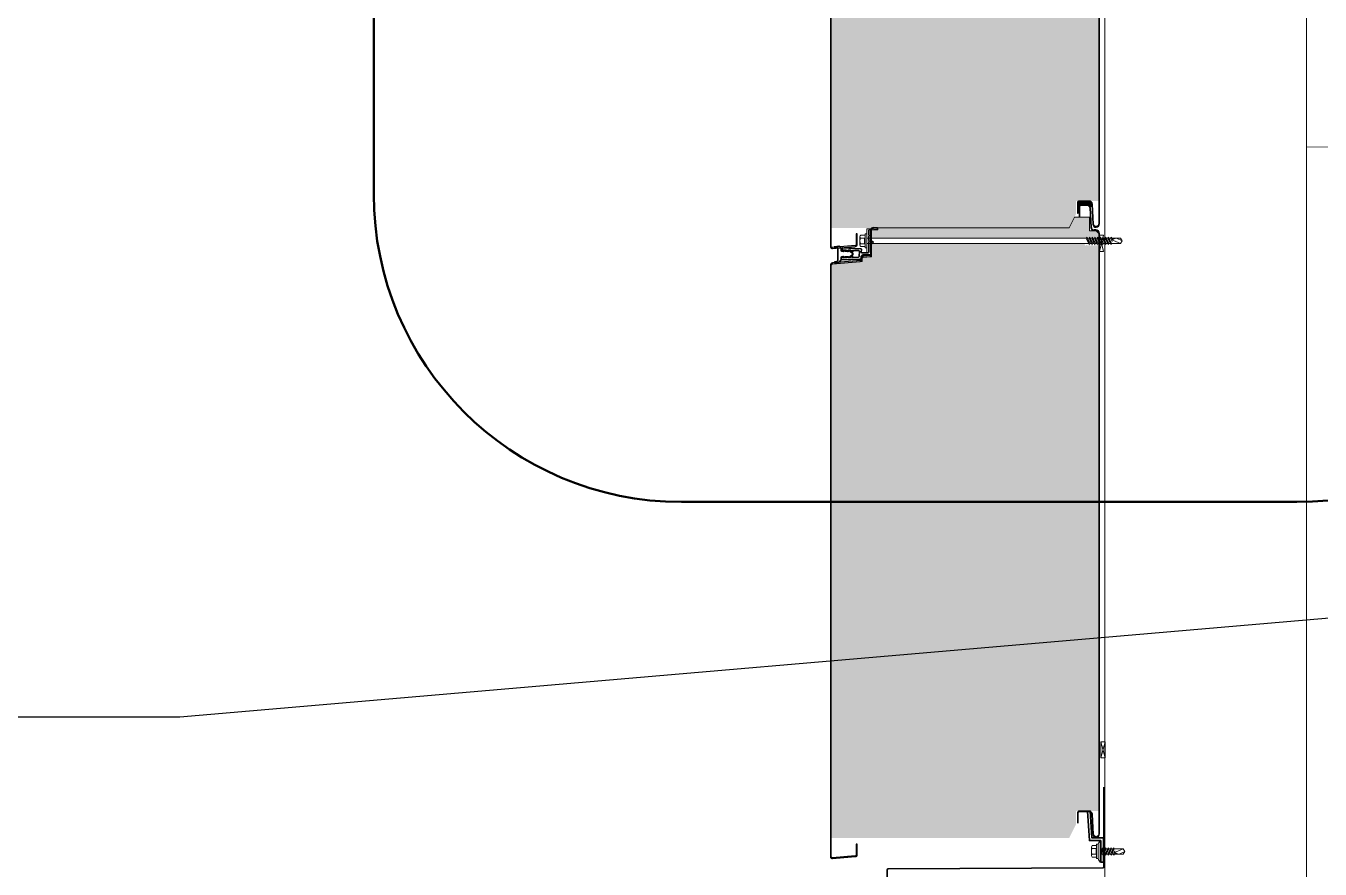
# Model space of a CAD drawing. Header units: millimetres. Extents: x -54677 to 188015, y -4000 to 32873.
# Drawn here: x 182186 to 183149, y 31177 to 31804 of the extents above; entities that cross this region are included whole.
import ezdxf

# ---------------------------------------------------------------- set-up
doc = ezdxf.new("R2010")
doc.units = ezdxf.units.MM
doc.header["$MEASUREMENT"] = 0
doc.linetypes.add('Hidden Line', pattern=[55, 45, -10])
for name, color, linetype, lineweight in [('2D Layer_Pen_No__1', 7, 'Continuous', 13), ('2D Layer_Pen_No__3', 7, 'Continuous', 18), ('2D Layer_Pen_No__4', 7, 'Continuous', 20), ('2D Layer_Pen_No__5', 7, 'Continuous', 25), ('2D Layer_Pen_No__6', 7, 'Continuous', 35), ('2D Layer_Pen_No__7', 7, 'Continuous', 35), ('2D Layer_Pen_No__85', 8, 'Continuous', 20)]:
    doc.layers.add(name, color=color, linetype=linetype, lineweight=lineweight)
doc.layers.add('2D Layer_Pen_No__81', color=7, linetype='Continuous', lineweight=20, true_color=0x6a6a6a)
doc.layers.add('A-95-MC_Marker_Detail.Marker_Pen_No__25', color=7, linetype='Continuous', lineweight=50, true_color=0x2a2a2a)
doc.layers.add('A-95-MC_Marker_Detail.Marker', color=7, linetype='Continuous')
doc.dimstyles.new('GENERATED_STYLE__5', dxfattribs={"dimtxt": 0.18, "dimasz": 36.48, "dimexe": 0.18, "dimexo": 0.0625, "dimgap": 0.09, "dimtad": 0, "dimtih": 1, "dimtoh": 1, "dimdec": 4, "dimzin": 0, "dimdsep": 46, "dimcen": 0.09, "dimadec": 0, "dimazin": 0, "dimtfac": 1, "dimtdec": 4, "dimtmove": 0, "dimatfit": 3, "dimldrblk": 'ARROWHEAD_5', "dimfxl": 1, "dimtolj": 1, "dimtzin": 0, "dimarcsym": 0})

# ---------------------------------------------------------------- blocks, each defined once
blk = doc.blocks.new('Detail Drawing_1_2', base_point=(182902.63, 31940.85))
at = {"layer": 'A-95-MC_Marker_Detail.Marker_Pen_No__25', "linetype": 'Continuous'}
for p, q in [((182444.83, 32202.62), (182444.83, 31679.09)), ((182673.73, 31450.18), (183131.53, 31450.18))]:
    blk.add_line(p, q, dxfattribs=at)
for centre, start, end in [((182673.73, 31679.09), 180, 270), ((183131.53, 31679.09), 270, 0)]:
    blk.add_arc(centre, 228.9, start, end, dxfattribs=at)
blk = doc.blocks.new('ARROWHEAD_5')
at = {"color": 0, "linetype": 'Continuous', "lineweight": 0}
blk.add_line((0, 0), (-1, 0), dxfattribs=at)
blk.add_solid([(-1, 0.2679), (0, 0), (-1, -0.2679), (-1, 0.2679)], dxfattribs=at)

msp = doc.modelspace()

# ---------------------------------------------------------------- hatches: boundary and pattern name
at = {"layer": '2D Layer_Pen_No__1', "linetype": 'Continuous'}
msp.add_hatch(color=256, dxfattribs=at).paths.add_polyline_path([(182985.23, 31198.21), (182985.7, 31198.27), (182985.7, 31182.27), (182985.23, 31182.34)])
at = {"layer": '2D Layer_Pen_No__3', "linetype": 'Continuous'}
h = msp.add_hatch(dxfattribs=at)
h.set_pattern_fill('ANSI31_0002', color=256, style=0, pattern_type=2)
h.set_pattern_definition([(135, (183742.1, 31000.54), (220.97, 220.97), [])])
h.paths.add_polyline_path([(182979.09, 31669.93), (182977.81, 31669.93, 0.304072), (182975.37, 31671.56), (182971.39, 31671.56, 0.414214), (182969.76, 31669.93), (182968.81, 31669.92), (182968.81, 31672.48, -0.414214), (182969.89, 31673.56), (182977, 31673.56, -0.39896), (182979, 31671.66)])
msp.add_hatch(color=256, dxfattribs=at).paths.add_polyline_path([(182975.37, 31671.55), (182971.39, 31671.55, 0.414214), (182969.76, 31669.92), (182968.81, 31669.92), (182968.81, 31672.47, -0.414214), (182969.89, 31673.55), (182977, 31673.55, -0.39896), (182979, 31671.66), (182979.09, 31669.92), (182977.81, 31669.92, 0.304072)])
at = {"layer": '2D Layer_Pen_No__4', "linetype": 'Continuous', "lineweight": 0, "true_color": 0x000000}
for points in [[(182984.26, 31915.14), (182984.26, 31674.02), (182984.21, 31674.1), (182967.21, 31674.1), (182967.21, 31664.1), (182962.21, 31654.1), (182785.26, 31654.1), (182785.26, 31915.14)], [(182975.61, 31647.17), (182974.99, 31646.42), (182815.21, 31646.42), (182815.21, 31652.3, -0.085197), (182815.29, 31652.73), (182819.91, 31652.73), (182819.91, 31654.1), (182962.21, 31654.1), (182966.13, 31661.94), (182977.45, 31661.94), (182977.45, 31651.94), (182982.21, 31651.94), (182984.26, 31649.87), (182984.26, 31646.42), (182983.95, 31646.42), (182983.61, 31647.17), (182983.94, 31645.98), (182983.89, 31646.05), (182983.55, 31645.3), (182983.49, 31645.3), (182982.99, 31646.42), (182983.61, 31647.17)], [(182785.26, 31540.01), (182785.26, 31616.04), (182785.26, 31626.97), (182792.85, 31627.64), (182794.72, 31627.8), (182808.21, 31628.99), (182808.21, 31631.57, -0.177727), (182808.38, 31632.03), (182815.21, 31632.66), (182815.21, 31641.95), (182815.62, 31642.42), (182973.44, 31642.42), (182974.36, 31640.54), (182974.7, 31641.3), (182975.73, 31641.3), (182976.36, 31640.54), (182976.7, 31641.3), (182977.73, 31641.3), (182978.36, 31640.54), (182978.7, 31641.3), (182979.73, 31641.3), (182980.36, 31640.54), (182980.7, 31641.3), (182981.73, 31641.3), (182982.36, 31640.54), (182982.7, 31641.3), (182983.73, 31641.3), (182984.26, 31640.66), (182984.26, 31540.01)], [(182984.26, 31540.01), (182984.26, 31220.19), (182984.21, 31220.28), (182967.21, 31220.28), (182967.21, 31210.28), (182962.21, 31200.28), (182785.26, 31200.28), (182785.26, 31540.01)]]:
    msp.add_hatch(color=178, dxfattribs=at).paths.add_polyline_path(points)
at = {"layer": '2D Layer_Pen_No__4', "linetype": 'Continuous'}
h = msp.add_hatch(dxfattribs=at)
h.set_pattern_fill('INSUL_0002', color=256, style=0, pattern_type=2)
h.set_pattern_definition([(135, (183542.3, 30650), (1591, 1591), []), (135, (184072.6, 31180.3), (1591, 1591), [750, -750]), (135, (184603, 31710.7), (1591, 1591), [750, -750])])
h.paths.add_polyline_path([(182813.11, 31646.42), (182815.21, 31652.3, -0.085197), (182815.29, 31652.73), (182819.91, 31652.73), (182819.91, 31654.1), (182962.21, 31654.1), (182966.13, 31661.94), (182977.45, 31661.94), (182977.45, 31651.94), (182982.21, 31651.94), (182984.26, 31649.87), (182984.26, 31645.6), (182983.89, 31646.05), (182983.55, 31645.3), (182982.52, 31645.3), (182981.89, 31646.05), (182981.55, 31645.3), (182980.52, 31645.3), (182979.89, 31646.05), (182979.55, 31645.3), (182978.52, 31645.3), (182977.89, 31646.05), (182977.55, 31645.3), (182976.52, 31645.3), (182975.89, 31646.05), (182973.44, 31646.42)])
at = {"layer": '2D Layer_Pen_No__7', "linetype": 'Continuous'}
h = msp.add_hatch(dxfattribs=at)
h.set_pattern_fill('ANSI31_0002', color=256, style=0, pattern_type=2)
h.set_pattern_definition([(45, (182907.1, 31518.55), (-265.17, 265.17), [])])
h.paths.add_polyline_path([(182801.24, 31635.04, -0.512725), (182801.24, 31634.23), (182798.28, 31632.1, -0.645734), (182797.96, 31632.28), (182798.05, 31632.64), (182795.63, 31632.64), (182794.88, 31632.1, -0.645734), (182794.56, 31632.28), (182794.65, 31632.64), (182793.17, 31632.64, 0.414214), (182792.67, 31632.14), (182792.67, 31630.76, -0.185503), (182792.41, 31630.09), (182791.14, 31628.68, -0.189692), (182790.48, 31628.35), (182787.77, 31628.12, -0.78441), (182787.68, 31628.69), (182789.4, 31629.1, 0.34718), (182790.17, 31630.07), (182790.17, 31638.4, 0.396857), (182789.23, 31639.4), (182787.58, 31639.49, -0.78441), (182787.56, 31640.08), (182790.81, 31640.36, -0.235302), (182791.63, 31640.03), (182792.41, 31639.18, -0.185503), (182792.67, 31638.51), (182792.67, 31637.13, 0.414214), (182793.17, 31636.63), (182794.65, 31636.63), (182794.56, 31636.99, -0.645734), (182794.88, 31637.17), (182795.63, 31636.63), (182798.05, 31636.63), (182797.96, 31636.99, -0.645734), (182798.28, 31637.17)])
h.paths.add_polyline_path([(182799.87, 31634.47, 0.512725), (182799.87, 31634.8), (182798.7, 31635.63, 0.157084), (182798.41, 31635.73), (182796.12, 31635.73), (182796.63, 31634.63), (182796.12, 31633.54), (182798.41, 31633.54, 0.157084), (182798.7, 31633.63)], flags=0)
h.paths.add_polyline_path([(182795.75, 31634.63), (182795.24, 31635.73), (182792.34, 31635.73, 0.414214), (182792.14, 31635.53), (182792.14, 31633.74, 0.414214), (182792.34, 31633.54), (182795.24, 31633.54)], flags=0)

# ---------------------------------------------------------------- linework, layer by layer
at = {"layer": '2D Layer_Pen_No__1', "linetype": 'Continuous'}
for p, q in [((182811.57, 31644.42), (182811.57, 31653.42)), ((182811.57, 31653.42), (182814.57, 31653.42)), ((182814.57, 31653.42), (182814.57, 31653.08)), ((182806.57, 31644.42), (182806.57, 31647.52)), ((182806.57, 31644.42), (182806.57, 31641.31)), ((182806.95, 31646.52), (182810.37, 31646.52)), ((182806.95, 31642.32), (182810.37, 31642.32)), ((182807.1, 31648.72), (182810.37, 31648.72)), ((182809.93, 31642.32), (182809.93, 31646.52)), ((182810.37, 31649.72), (182811.57, 31649.72)), ((182810.37, 31639.12), (182810.37, 31649.72)), ((182811.57, 31649.72), (182811.57, 31639.12)), ((182811.57, 31646.42), (182974.99, 31646.42)), ((182811.57, 31642.42), (182976.8, 31642.42)), ((182974.99, 31646.42), (182975.61, 31647.17)), ((182974.99, 31646.42), (182977.14, 31641.67)), ((182975.61, 31647.17), (182977.14, 31641.67)), ((182975.61, 31647.17), (182977.77, 31642.42)), ((182975.95, 31646.42), (182976.99, 31646.42)), ((182976.99, 31646.42), (182977.61, 31647.17)), ((182976.99, 31646.42), (182979.14, 31641.67)), ((182977.77, 31642.42), (182977.14, 31641.67)), ((182977.61, 31647.17), (182979.77, 31642.42)), ((182977.61, 31647.17), (182979.14, 31641.67)), ((182977.77, 31642.42), (182978.8, 31642.42)), ((182977.95, 31646.42), (182978.99, 31646.42)), ((182978.99, 31646.42), (182979.61, 31647.17)), ((182978.99, 31646.42), (182981.14, 31641.67)), ((182979.77, 31642.42), (182979.14, 31641.67)), ((182979.61, 31647.17), (182981.77, 31642.42)), ((182979.61, 31647.17), (182981.14, 31641.67)), ((182979.77, 31642.42), (182980.8, 31642.42)), ((182979.95, 31646.42), (182980.99, 31646.42)), ((182980.99, 31646.42), (182981.61, 31647.17)), ((182980.99, 31646.42), (182983.14, 31641.67)), ((182981.77, 31642.42), (182981.14, 31641.67)), ((182981.61, 31647.17), (182983.14, 31641.67)), ((182981.61, 31647.17), (182983.77, 31642.42)), ((182981.77, 31642.42), (182982.8, 31642.42)), ((182981.95, 31646.42), (182982.99, 31646.42)), ((182982.99, 31646.42), (182983.61, 31647.17)), ((182982.99, 31646.42), (182985.14, 31641.67)), ((182983.77, 31642.42), (182983.14, 31641.66)), ((182983.61, 31647.17), (182985.77, 31642.42)), ((182983.61, 31647.17), (182985.14, 31641.67)), ((182983.77, 31642.42), (182984.8, 31642.42)), ((182983.95, 31646.42), (182984.99, 31646.42)), ((182984.99, 31646.42), (182985.61, 31647.17)), ((182984.99, 31646.42), (182987.14, 31641.67)), ((182985.77, 31642.42), (182985.14, 31641.67)), ((182985.61, 31647.17), (182987.14, 31641.67)), ((182985.61, 31647.17), (182987.77, 31642.42)), ((182985.77, 31642.42), (182986.8, 31642.42)), ((182985.95, 31646.42), (182986.99, 31646.42)), ((182986.99, 31646.42), (182987.61, 31647.17)), ((182986.99, 31646.42), (182989.14, 31641.67)), ((182987.77, 31642.42), (182987.14, 31641.67)), ((182987.61, 31647.17), (182989.77, 31642.42)), ((182987.61, 31647.17), (182989.14, 31641.67)), ((182987.77, 31642.42), (182988.8, 31642.42)), ((182987.95, 31646.42), (182988.99, 31646.42)), ((182988.99, 31646.42), (182989.61, 31647.17)), ((182988.99, 31646.42), (182991.14, 31641.67)), ((182989.77, 31642.42), (182989.14, 31641.67)), ((182989.61, 31647.17), (182991.14, 31641.67)), ((182989.61, 31647.17), (182991.77, 31642.42)), ((182989.77, 31642.42), (182990.8, 31642.42)), ((182989.95, 31646.42), (182990.99, 31646.42)), ((182990.99, 31646.42), (182991.61, 31647.17)), ((182990.99, 31646.42), (182993.14, 31641.67)), ((182991.77, 31642.42), (182991.14, 31641.67)), ((182991.61, 31647.17), (182993.77, 31642.42)), ((182991.61, 31647.17), (182993.14, 31641.67)), ((182991.77, 31642.42), (182992.8, 31642.42)), ((182991.95, 31646.42), (182992.99, 31646.42)), ((182992.99, 31646.42), (182993.61, 31647.17)), ((182992.99, 31646.42), (182994.1, 31643.95)), ((182993.77, 31642.42), (182993.14, 31641.67)), ((182993.61, 31647.17), (182994.1, 31645.4)), ((182993.61, 31647.17), (182994.1, 31646.08)), ((182993.77, 31642.42), (182994.8, 31642.42)), ((182993.96, 31646.41), (183000.5, 31646.41)), ((182994.1, 31646.08), (182994.1, 31643.95)), ((182994.1, 31642.42), (183000.5, 31642.42)), ((182997.53, 31646.41), (182994.61, 31645.63)), ((182994.61, 31645.63), (182995.3, 31644.65)), ((183000.5, 31642.42), (182995.3, 31644.65)), ((183001.77, 31644.42), (182997.53, 31646.41)), ((183001.77, 31644.42), (183000.5, 31646.41)), ((183001.77, 31644.42), (183000.5, 31642.42)), ((182807.1, 31640.12), (182810.37, 31640.12)), ((182810.37, 31639.12), (182811.57, 31639.12)), ((182811.57, 31635.55), (182811.57, 31639.12)), ((182978.84, 31190.27), (182978.84, 31193.38)), ((182978.84, 31190.27), (182978.84, 31187.17)), ((182979.23, 31192.37), (182982.64, 31192.37)), ((182979.38, 31194.57), (182982.64, 31194.57)), ((182982.21, 31192.37), (182982.21, 31188.17)), ((182982.64, 31195.57), (182982.64, 31184.97)), ((182982.64, 31195.57), (182983.84, 31195.57)), ((182983.84, 31195.57), (182983.84, 31184.97)), ((182985.23, 31198.21), (182985.7, 31198.27)), ((182985.23, 31190.27), (182985.23, 31198.21)), ((182985.23, 31190.27), (182985.23, 31182.34)), ((182985.7, 31190.27), (182985.7, 31198.27)), ((182985.7, 31189.85), (182987.14, 31193.03)), ((182985.7, 31187.85), (182987.14, 31193.02)), ((182985.76, 31192.27), (182985.7, 31192.35)), ((182985.7, 31187.72), (182987.76, 31192.27)), ((182985.7, 31192.13), (182985.76, 31192.27)), ((182985.7, 31190.27), (182985.7, 31182.27)), ((182985.76, 31192.27), (182986.8, 31192.27)), ((182986.97, 31188.25), (182989.14, 31193.03)), ((182987.76, 31192.27), (182987.14, 31193.02)), ((182987.61, 31187.52), (182989.14, 31193.02)), ((182987.61, 31187.52), (182989.76, 31192.27)), ((182987.76, 31192.27), (182988.8, 31192.27)), ((182988.97, 31188.25), (182991.14, 31193.03)), ((182989.76, 31192.27), (182989.14, 31193.02)), ((182989.61, 31187.52), (182991.14, 31193.02)), ((182989.61, 31187.52), (182991.76, 31192.27)), ((182989.76, 31192.27), (182990.8, 31192.27)), ((182990.97, 31188.25), (182993.14, 31193.03)), ((182991.76, 31192.27), (182991.14, 31193.02)), ((182991.61, 31187.52), (182993.14, 31193.02)), ((182991.61, 31187.52), (182993.76, 31192.27)), ((182991.76, 31192.27), (182992.8, 31192.27)), ((182992.97, 31188.25), (182995.14, 31193.03)), ((182993.76, 31192.27), (182993.14, 31193.02)), ((182993.61, 31187.52), (182995.14, 31193.02)), ((182993.61, 31187.52), (182995.76, 31192.27)), ((182993.76, 31192.27), (182994.8, 31192.27)), ((182994.97, 31188.25), (182996.1, 31190.74)), ((182995.76, 31192.27), (182995.14, 31193.02)), ((182995.76, 31192.27), (182996.8, 31192.27)), ((182996.1, 31192.27), (183002.49, 31192.27)), ((182996.1, 31188.6), (182996.1, 31190.74)), ((182996.6, 31189.05), (182997.29, 31190.04)), ((183002.49, 31192.27), (182997.29, 31190.04)), ((183003.76, 31190.27), (182999.52, 31188.28)), ((183003.76, 31190.27), (183002.49, 31192.27)), ((183003.76, 31190.27), (183002.49, 31188.28)), ((182979.23, 31188.17), (182982.64, 31188.17)), ((182979.38, 31185.97), (182982.64, 31185.97)), ((182982.64, 31184.97), (182983.84, 31184.97)), ((182985.23, 31182.34), (182985.7, 31182.27)), ((182985.95, 31188.27), (182986.98, 31188.27)), ((182986.98, 31188.27), (182987.6, 31187.52)), ((182987.95, 31188.27), (182988.98, 31188.27)), ((182988.98, 31188.27), (182989.6, 31187.52)), ((182989.95, 31188.27), (182990.98, 31188.27)), ((182990.98, 31188.27), (182991.6, 31187.52)), ((182991.95, 31188.27), (182992.98, 31188.27)), ((182992.98, 31188.27), (182993.6, 31187.52)), ((182993.95, 31188.27), (182994.98, 31188.27)), ((182994.98, 31188.27), (182995.6, 31187.52)), ((182995.61, 31187.52), (182996.1, 31189.29)), ((182995.61, 31187.52), (182996.1, 31188.6)), ((182995.95, 31188.27), (182998.98, 31188.27)), ((182996.1, 31188.28), (183002.49, 31188.28)), ((182999.52, 31188.28), (182996.6, 31189.05))]:
    msp.add_line(p, q, dxfattribs=at)
at = {"layer": '2D Layer_Pen_No__1', "linetype": 'Continuous', "flags": 128}
msp.add_lwpolyline([(183138.76, 31714), (186072.29, 31750.61)], dxfattribs=at)
at = {"layer": '2D Layer_Pen_No__1', "linetype": 'Hidden Line', "flags": 128}
msp.add_lwpolyline([(182988.76, 30767.03), (182988.76, 31176.97), (182988.76, 31255.55)], dxfattribs=at)
at = {"layer": '2D Layer_Pen_No__1', "linetype": 'Continuous'}
for centre, radius, start, end in [((182808.12, 31647.54), 1.55, 130.96638, 221.29825), ((182813.11, 31644.3), 6.54, 160.17587, 178.9651), ((182813.11, 31644.53), 6.54, 181.0349, 199.82413), ((182808.12, 31641.29), 1.55, 138.70175, 229.03362), ((182980.4, 31193.4), 1.55, 130.96638, 221.29825), ((182985.38, 31190.15), 6.54, 160.17587, 178.9651), ((182985.38, 31190.39), 6.54, 181.0349, 199.82413), ((182991.92, 31193.02), 8.47, 142.1765, 162.43555), ((182980.4, 31187.15), 1.55, 138.70175, 229.03362), ((182991.92, 31187.53), 8.47, 197.56445, 217.8235)]:
    msp.add_arc(centre, radius, start, end, dxfattribs=at)
at = {"layer": '2D Layer_Pen_No__3', "linetype": 'Continuous'}
for p, q in [((182968.81, 31669.92), (182968.81, 31672.47)), ((182968.81, 31669.92), (182968.81, 31672.47)), ((182969.89, 31673.56), (182977, 31673.56)), ((182969.89, 31673.55), (182977, 31673.55)), ((182975.37, 31671.55), (182971.39, 31671.55)), ((182975.37, 31671.55), (182971.39, 31671.55)), ((182979, 31671.66), (182979.09, 31669.92)), ((182979, 31671.66), (182979.09, 31669.92)), ((182969.76, 31669.92), (182968.81, 31669.92)), ((182969.76, 31669.92), (182968.81, 31669.92)), ((182977.81, 31669.92), (182979.09, 31669.92)), ((182977.81, 31669.92), (182979.09, 31669.92)), ((182987.65, 31648.59), (182984.76, 31648.59)), ((182987.65, 31648.59), (182984.76, 31636.59)), ((182987.65, 31636.59), (182984.76, 31648.59)), ((182987.65, 31636.59), (182984.76, 31636.59)), ((182989.03, 31259.83), (182985.68, 31271.83)), ((182989.03, 31271.83), (182985.68, 31259.83)), ((182969.89, 31219.73), (182977, 31219.73))]:
    msp.add_line(p, q, dxfattribs=at)
at = {"layer": '2D Layer_Pen_No__3', "linetype": 'Continuous', "flags": 128}
msp.add_lwpolyline([(182989.03, 31271.83), (182985.68, 31271.83), (182985.68, 31259.83), (182989.03, 31259.83)], close=True, dxfattribs=at)
at = {"layer": '2D Layer_Pen_No__3', "linetype": 'Continuous'}
for centre, radius, start, end in [((182969.89, 31672.48), 1.08, 89.99997, 180.00005), ((182969.89, 31672.47), 1.08, 89.99997, 180.00005), ((182971.39, 31669.92), 1.63, 89.99996, 180.00004), ((182971.39, 31669.92), 1.63, 89.99996, 180.00004), ((182975.37, 31668.92), 2.63, 22.34779, 90.00004), ((182975.37, 31668.92), 2.63, 22.34779, 90.00004), ((182977, 31671.56), 2, 2.99994, 90.00003), ((182977, 31671.55), 2, 2.99994, 90.00003), ((182969.89, 31218.65), 1.08, 89.99997, 180.00005), ((182977, 31217.73), 2, 2.99994, 90.00003)]:
    msp.add_arc(centre, radius, start, end, dxfattribs=at)
at = {"layer": '2D Layer_Pen_No__4', "linetype": 'Continuous'}
for p, q in [((182785.26, 31639.72), (182785.26, 31694.7)), ((182966.13, 31661.94), (182962.21, 31654.1)), ((182977.45, 31661.94), (182966.13, 31661.94)), ((182977.45, 31651.94), (182977.45, 31661.94)), ((182815.21, 31646.35), (182815.21, 31652.73)), ((182819.91, 31652.73), (182815.21, 31652.73)), ((182821.34, 31654.1), (182819.91, 31654.1)), ((182962.21, 31654.1), (182819.91, 31654.1)), ((182819.91, 31654.1), (182819.91, 31652.73)), ((182982.21, 31651.94), (182977.45, 31651.94)), ((182984.26, 31649.87), (182982.21, 31651.94)), ((182815.21, 31644.8), (182816.54, 31643.47)), ((182816.54, 31643.47), (182815.21, 31641.95)), ((182815.21, 31632.66), (182808.21, 31632.01)), ((182815.21, 31641.95), (182815.21, 31632.66)), ((182808.21, 31628.99), (182785.26, 31626.97)), ((182808.21, 31632.01), (182808.21, 31628.99)), ((182785.26, 31185.9), (182785.26, 31240.87))]:
    msp.add_line(p, q, dxfattribs=at)
at = {"layer": '2D Layer_Pen_No__5', "linetype": 'Continuous'}
for p, q in [((182984.76, 31694.7), (182984.76, 31915.14)), ((182984.76, 31657.05), (182984.76, 31694.7)), ((182968.81, 31665.1), (182968.81, 31672.47)), ((182969.89, 31673.55), (182977, 31673.55)), ((182975.37, 31671.55), (182971.39, 31671.55)), ((182979, 31671.66), (182979.77, 31656.92)), ((182968.31, 31665.1), (182968.81, 31665.1)), ((182969.76, 31669.92), (182969.76, 31662.55)), ((182969.76, 31662.55), (182970.26, 31662.55)), ((182978.77, 31654.45), (182978, 31669.06)), ((182814.51, 31652.3), (182814.51, 31644.47)), ((182815.21, 31644.76), (182815.21, 31652.3)), ((182816.63, 31653.59), (182819.43, 31653.35)), ((182819.5, 31654.04), (182816.69, 31654.29)), ((182819.43, 31653.35), (182819.5, 31654.04)), ((182981.26, 31652.55), (182980.76, 31652.55)), ((182982.13, 31652.55), (182981.26, 31652.55)), ((182814.51, 31644.47), (182815.51, 31643.47)), ((182815.51, 31643.47), (182814.51, 31642.47)), ((182814.51, 31642.47), (182814.51, 31634.11)), ((182816.5, 31643.47), (182815.21, 31644.76)), ((182815.21, 31642.18), (182816.5, 31643.47)), ((182984.76, 31240.87), (182984.76, 31649.92)), ((182808.85, 31632.27), (182813.84, 31632.71)), ((182813.88, 31633.41), (182808.88, 31632.98)), ((182815.21, 31634.2), (182815.21, 31642.18)), ((182806.88, 31629.79), (182786.12, 31627.97)), ((182786.18, 31627.27), (182806.84, 31629.08)), ((182807.51, 31631.48), (182807.51, 31630.49)), ((182808.21, 31630.58), (182808.21, 31631.57)), ((182984.76, 31203.23), (182984.76, 31240.87)), ((182968.81, 31211.28), (182968.81, 31218.65)), ((182979, 31217.83), (182979.77, 31203.1))]:
    msp.add_line(p, q, dxfattribs=at)
at = {"layer": '2D Layer_Pen_No__5', "linetype": 'Continuous', "flags": 128}
for points in [[(182784.56, 31915.14), (182784.56, 31640.21, 0.440011), (182786.19, 31638.71), (182797.55, 31639.71), (182803.19, 31640.2, 0.388879), (182804.56, 31641.69), (182804.56, 31649.57), (182803.86, 31649.57), (182803.86, 31641.6, -0.388879), (182803.23, 31640.9), (182797.39, 31640.39), (182786.03, 31639.4, -0.440011), (182785.26, 31640.1), (182785.26, 31915.14)], [(182984.26, 31694.7), (182984.26, 31657.05, -0.974157), (182980.27, 31656.95), (182979.49, 31671.68, 0.39896), (182977, 31674.05), (182969.89, 31674.05, 0.414214), (182968.31, 31672.47), (182968.31, 31665.1)], [(182970.26, 31662.55), (182970.26, 31669.92, -0.414214), (182971.39, 31671.05), (182975.37, 31671.05, -0.39896), (182977.5, 31669.03), (182978.27, 31654.42, 0.39896), (182980.76, 31652.05), (182981.26, 31652.05), (182982.13, 31652.05, -0.414214), (182984.26, 31649.92), (182984.26, 31240.87)], [(182784.56, 31626.28), (182784.56, 31186.38, 0.440011), (182786.19, 31184.89), (182797.55, 31185.88), (182803.19, 31186.38, 0.388879), (182804.56, 31187.87), (182804.56, 31195.74), (182803.86, 31195.74), (182803.86, 31187.78, -0.388879), (182803.23, 31187.08), (182797.39, 31186.57), (182786.03, 31185.58, -0.440011), (182785.26, 31186.27), (182785.26, 31626.28)], [(182984.26, 31240.87), (182984.26, 31203.23, -0.974157), (182980.27, 31203.12), (182979.49, 31217.86, 0.39896), (182977, 31220.23), (182969.89, 31220.23, 0.414214), (182968.31, 31218.65), (182968.31, 31211.28)]]:
    msp.add_lwpolyline(points, format="xyb", dxfattribs=at)
msp.add_lwpolyline([(182984.26, 31915.14), (182984.26, 31694.7)], dxfattribs=at)
at = {"layer": '2D Layer_Pen_No__5', "linetype": 'Continuous'}
for centre, radius, start, end in [((182969.89, 31672.47), 1.08, 89.99997, 180.00005), ((182971.39, 31669.92), 1.63, 89.99996, 180.00004), ((182975.37, 31668.92), 2.63, 2.99998, 90.00004), ((182977, 31671.55), 2, 2.99994, 90.00003), ((182816.51, 31652.3), 2, 84.99999, 180.00001), ((182816.51, 31652.3), 1.3, 85.00001, 180), ((182980.76, 31654.55), 2, 182.99997, 270.00006), ((182982.26, 31657.05), 2.5, 182.99999, 0.00001), ((182982.13, 31649.92), 2.63, 0, 90.00004), ((182809.01, 31631.48), 1.5, 95.00001, 180), ((182813.71, 31634.2), 1.5, 274.99997, 0), ((182813.81, 31634.11), 0.7, 274.99996, 0.00002), ((182786.26, 31626.28), 1.7, 95, 180), ((182786.26, 31626.28), 1, 95, 180), ((182806.71, 31630.58), 1.5, 274.99997, 0), ((182806.81, 31630.49), 0.7, 274.99996, 0.00002), ((182808.91, 31631.57), 0.7, 95.0001, 179.99996), ((182982.26, 31203.23), 2.5, 182.99999, 0.00001)]:
    msp.add_arc(centre, radius, start, end, dxfattribs=at)
at = {"layer": '2D Layer_Pen_No__6', "linetype": 'Continuous', "flags": 128}
msp.add_lwpolyline([(182988.05, 31238.08), (182988.05, 31178.72, -0.388879), (182987.42, 31178.03), (182827.44, 31177.36, 0.388879), (182826.8, 31176.66), (182826.8, 31128.7, 0.414214), (182827.5, 31128), (182828.1, 31128, 0.414214), (182828.8, 31128.7), (182828.8, 31140)], format="xyb", dxfattribs=at)
msp.add_lwpolyline([(182988.05, 31238.08), (182988.05, 31178.72, -0.388879), (182987.42, 31178.03), (182827.44, 31177.36, 0.388879), (182826.8, 31176.66), (182826.8, 31128.7, 0.414214), (182827.5, 31128), (182828.1, 31128, 0.414214), (182828.8, 31128.7), (182828.8, 31140)], format="xyb", dxfattribs=at)
at = {"layer": '2D Layer_Pen_No__7', "linetype": 'Continuous'}
for p, q in [((182787.67, 31640.09), (182790.81, 31640.36)), ((182787.67, 31639.49), (182789.23, 31639.4)), ((182790.17, 31630.07), (182790.17, 31638.4)), ((182791.63, 31640.03), (182792.41, 31639.18)), ((182792.67, 31637.13), (182792.67, 31638.51)), ((182793.17, 31636.63), (182794.65, 31636.63)), ((182793.17, 31632.64), (182794.65, 31632.64)), ((182794.65, 31636.63), (182794.57, 31636.93)), ((182794.65, 31632.64), (182794.57, 31632.33)), ((182794.88, 31637.17), (182795.63, 31636.63)), ((182794.88, 31632.1), (182795.63, 31632.64)), ((182795.63, 31636.63), (182798.05, 31636.63)), ((182795.63, 31632.64), (182798.05, 31632.64)), ((182798.05, 31636.63), (182797.98, 31636.93)), ((182798.05, 31632.64), (182797.98, 31632.33)), ((182798.28, 31637.17), (182801.24, 31635.04)), ((182798.28, 31632.1), (182801.24, 31634.23)), ((182787.77, 31628.71), (182789.4, 31629.1)), ((182787.88, 31628.13), (182790.48, 31628.35)), ((182791.14, 31628.68), (182792.41, 31630.09)), ((182792.67, 31630.76), (182792.67, 31632.14))]:
    msp.add_line(p, q, dxfattribs=at)
at = {"layer": '2D Layer_Pen_No__7', "linetype": 'Continuous', "flags": 128}
msp.add_lwpolyline([(182800.82, 31636.38, 0.198912), (182801.16, 31636.21), (182801.21, 31636.21), (182801.26, 31637.36), (182805.63, 31637.15, -0.414214), (182806.11, 31636.63), (182805.93, 31632.78, -0.388879), (182805.45, 31632.31), (182801.01, 31632.13), (182801.06, 31633.11, 0.221334), (182800.65, 31632.99), (182799.79, 31632.2, -0.176327), (182799.47, 31632.07), (182797.6, 31631.99), (182797.63, 31632.68, 0.221334), (182797.23, 31632.55), (182796.71, 31632.07, -0.176327), (182796.39, 31631.94), (182794.19, 31631.86), (182794.24, 31632.84), (182794.19, 31632.84, 0.198912), (182793.83, 31632.71), (182793.09, 31632.04, 0.198912), (182792.93, 31631.69), (182792.86, 31630.3), (182806.69, 31630.85, 0.388879), (182807.37, 31631.52), (182807.41, 31632.51, -0.388879), (182808.85, 31633.94), (182813.89, 31634.14, 0.402694), (182814.57, 31634.84), (182814.57, 31653.08, 0.414214), (182813.07, 31651.58), (182813.07, 31648.8), (182813.57, 31648.3), (182813.07, 31647.8), (182813.07, 31644.8), (182813.57, 31644.3), (182813.07, 31643.8), (182813.07, 31636.28, -0.402694), (182812.39, 31635.58), (182808.1, 31635.41, -0.440011), (182807.58, 31635.93), (182807.68, 31638.05, 0.414214), (182807.2, 31638.58), (182793.79, 31639.22, 0.414214), (182793.27, 31638.74), (182793.22, 31637.8, 0.198912), (182793.35, 31637.44), (182794.02, 31636.7, 0.198912), (182794.37, 31636.54), (182794.41, 31636.54), (182794.47, 31637.68), (182796.26, 31637.6, -0.198912), (182796.61, 31637.43), (182797.42, 31636.54, 0.198912), (182797.77, 31636.37), (182797.81, 31636.37), (182797.86, 31637.52), (182799.66, 31637.44, -0.198912), (182800, 31637.27)], format="xyb", close=True, dxfattribs=at)
msp.add_lwpolyline([(182985.7, 31182.27), (182987.7, 31182.27), (182987.7, 31200.27), (182979.2, 31200.27), (182977.87, 31220.23), (182975.87, 31220.09), (182977.33, 31198.27), (182985.7, 31198.27)], close=True, dxfattribs=at)
at = {"layer": '2D Layer_Pen_No__7', "linetype": 'Continuous'}
for centre, radius, start, end in [((182787.64, 31639.79), 0.3, 84.65549, 275.37954), ((182789.17, 31638.4), 1, 0, 86.58399), ((182790.89, 31639.36), 1, 42.03623, 95), ((182791.67, 31638.51), 1, 0, 42.03623), ((182793.17, 31637.13), 0.5, 180, 270), ((182793.17, 31632.14), 0.5, 90, 180), ((182794.76, 31637.01), 0.2, 54.29072, 201.23927), ((182798.16, 31637.01), 0.2, 54.29072, 201.23927), ((182800.95, 31634.63), 0.5, 305.70928, 54.29072), ((182787.8, 31628.42), 0.3, 94.62047, 285.34451), ((182789.17, 31630.07), 1, 283.41601, 0), ((182790.39, 31629.35), 1, 275, 317.96377), ((182791.67, 31630.76), 1, 317.96377, 0), ((182794.76, 31632.26), 0.2, 158.76073, 305.70928), ((182798.16, 31632.26), 0.2, 158.76073, 305.70928)]:
    msp.add_arc(centre, radius, start, end, dxfattribs=at)
at = {"layer": '2D Layer_Pen_No__81', "linetype": 'Continuous', "flags": 128}
for points in [[(182988.76, 31896.61), (182988.76, 30625.11)], [(183138.76, 30625.11), (183138.76, 31896.61)]]:
    msp.add_lwpolyline(points, dxfattribs=at)

# ---------------------------------------------------------------- block references
at = {"layer": 'A-95-MC_Marker_Detail.Marker', "color": 250, "linetype": 'Continuous', "lineweight": 50, "true_color": 0x2a2a2a}
msp.add_blockref('Detail Drawing_1_2', (182902.63, 31940.85), dxfattribs=at)

# ---------------------------------------------------------------- leaders
at = {"layer": '2D Layer_Pen_No__85', "linetype": 'Continuous', "annotation_type": 0, "has_hookline": 1, "hookline_direction": 1, "text_width": 512.38}
msp.add_leader([(184192.47, 31452.84), (182300.46, 31290.1), (182077.75, 31290.1)], dimstyle='GENERATED_STYLE__5', dxfattribs=at)

doc.saveas('drawing.dxf')
